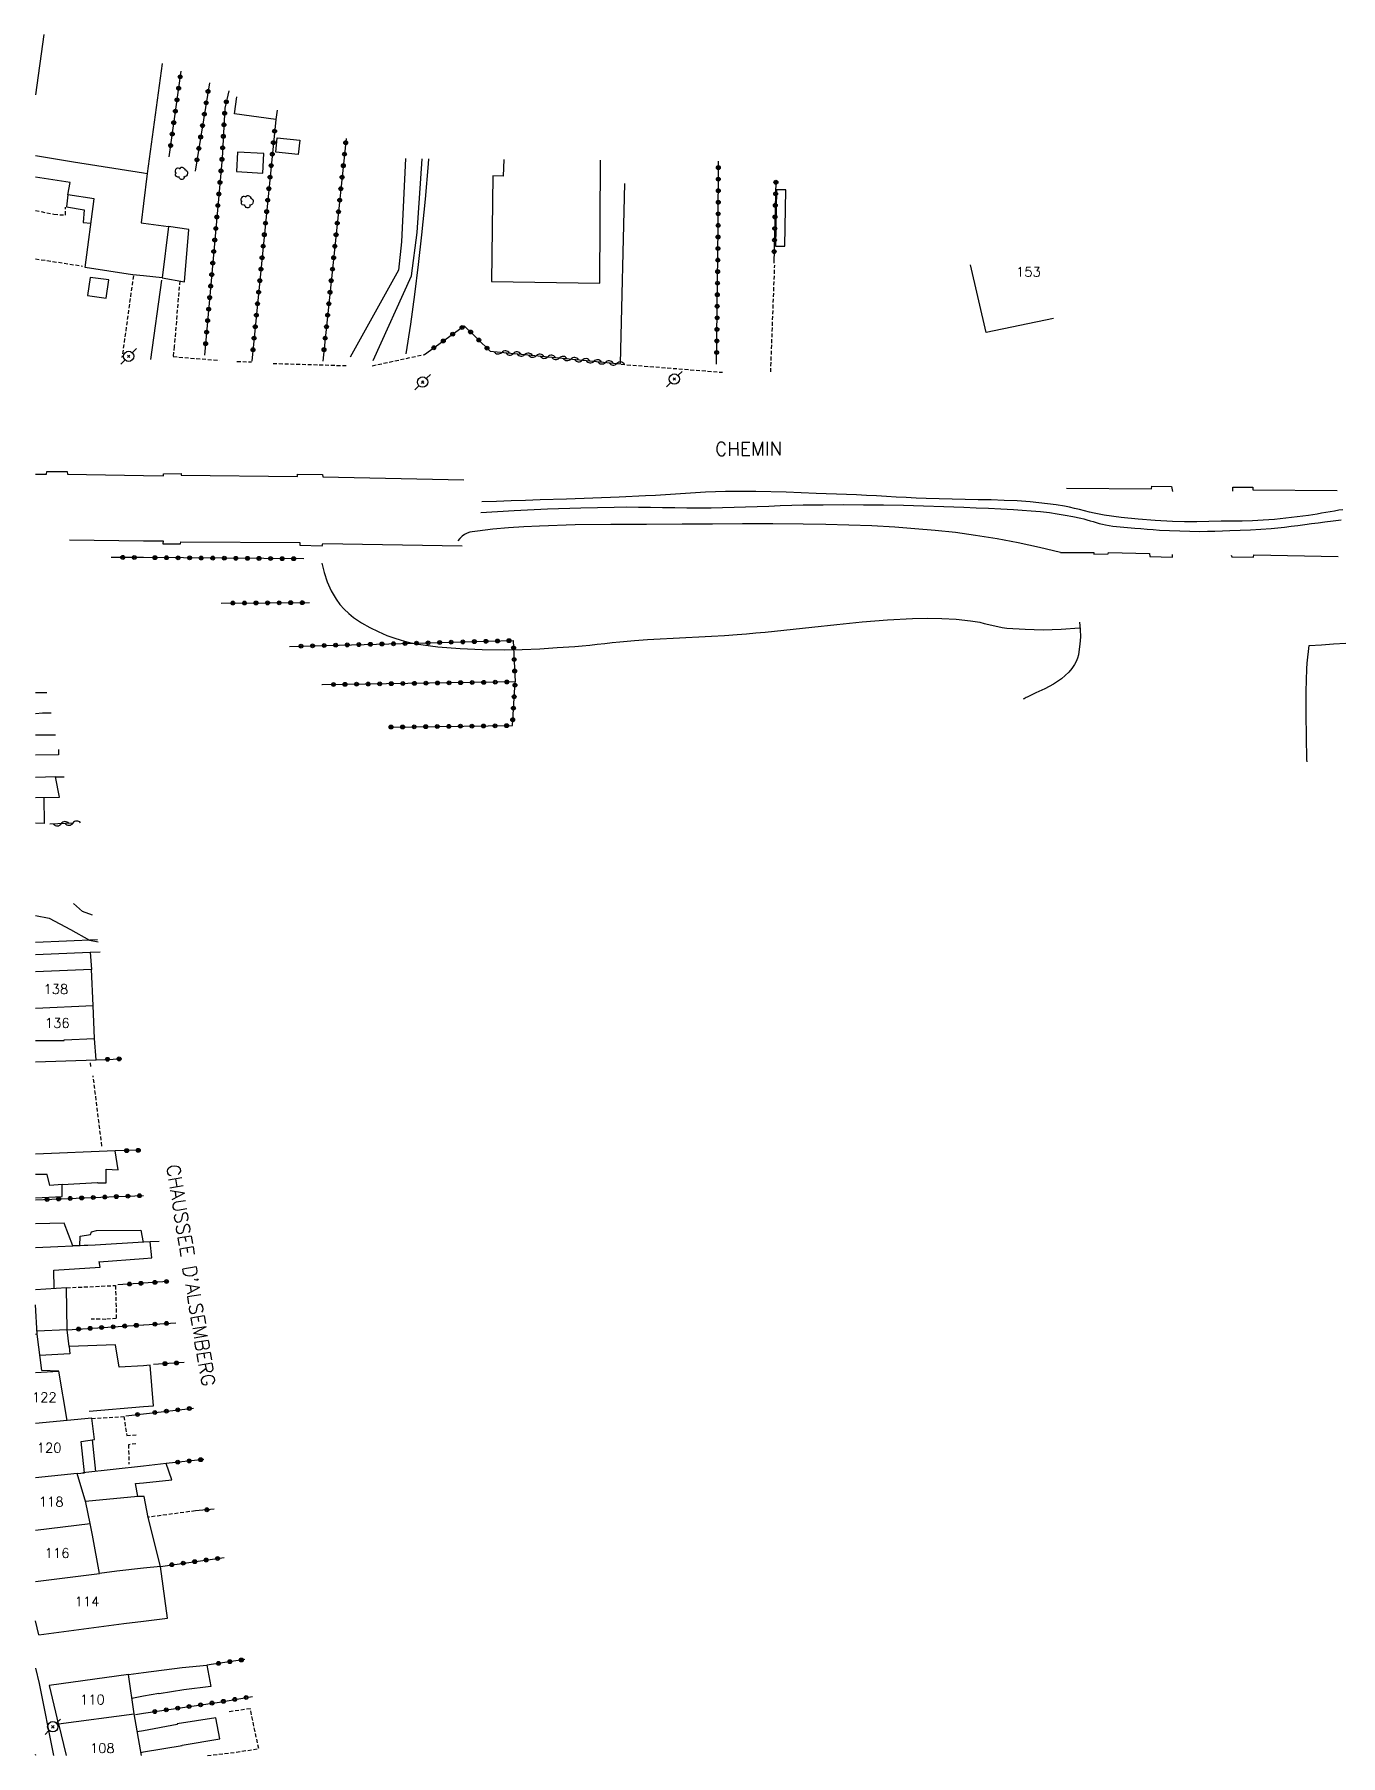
# Model space of a CAD drawing. Header units: millimetres. Extents: x 149999 to 151001, y 153000 to 154001.
# Drawn here: x 149999.9 to 150169.3, y 153000 to 153223.3 of the extents above; entities that cross this region are included whole.
import ezdxf
from ezdxf.enums import TextEntityAlignment as Align

# ---------------------------------------------------------------- set-up
doc = ezdxf.new("R2010")
doc.units = ezdxf.units.MM
doc.linetypes.add('DASHED', pattern=[0.75, 0.5, -0.25])
doc.layers.get('0').update_dxf_attribs({"linetype": 'CONTINUOUS'})
for name, color, linetype in [('W0006', 2, 'CONTINUOUS'), ('W0008', 7, 'CONTINUOUS'), ('W0017', 7, 'CONTINUOUS'), ('W0071', 7, 'CONTINUOUS'), ('W0101', 7, 'CONTINUOUS'), ('W0104', 1, 'CONTINUOUS'), ('W0112', 1, 'DASHED'), ('W0120', 7, 'CONTINUOUS'), ('W0211', 2, 'CONTINUOUS'), ('W0214', 2, 'CONTINUOUS'), ('W0300', 7, 'CONTINUOUS'), ('W0310', 3, 'CONTINUOUS'), ('W0323', 7, 'CONTINUOUS'), ('W0473', 7, 'CONTINUOUS'), ('W0989', 7, 'CONTINUOUS'), ('W0991', 7, 'CONTINUOUS'), ('W1102', 7, 'CONTINUOUS')]:
    doc.layers.add(name, color=color, linetype=linetype)
doc.styles.get("Standard").update_dxf_attribs({"font": 'romans.shx', "width": 0.85})

# ---------------------------------------------------------------- blocks, each defined once
blk = doc.blocks.new('T473')
for p, q in [((-0.166667, 0.166667), (0.166667, -0.166667)), ((-0.166667, -0.166667), (0.166667, 0.166667)), ((0.500001, 0.500001), (1.000002, 1.000002)), ((-1.000002, -1.000002), (-0.500001, -0.500001))]:
    blk.add_line(p, q)
blk.add_ellipse((0, 0), major_axis=(0.471405, 0.471405), ratio=1, start_param=5.4977871438, end_param=11.780972451)
blk = doc.blocks.new('T300')
for p, q in [((-0.8, 0.51), (-0.86, 0.34)), ((-0.86, 0.34), (-0.86, 0.17)), ((-0.86, 0.17), (-0.74, 0.06)), ((-0.69, 0.63), (-0.8, 0.51)), ((-0.8, -0.06), (-0.74, 0.06)), ((-0.74, 0.06), (-0.69, 0.11)), ((-0.57, 0.69), (-0.69, 0.63)), ((-0.46, 0.69), (-0.57, 0.69)), ((-0.29, 0.63), (-0.46, 0.69)), ((-0.29, 0.63), (-0.17, 0.74)), ((-0.23, 0.57), (-0.29, 0.63)), ((-0.17, 0.74), (-0.06, 0.8)), ((-0.06, 0.8), (0.06, 0.8)), ((0.06, 0.8), (0.23, 0.74)), ((0.23, 0.74), (0.34, 0.63)), ((0.34, 0.63), (0.4, 0.51)), ((0.46, 0.46), (0.34, 0.46)), ((0.4, 0.51), (0.4, 0.46)), ((0.57, 0.4), (0.46, 0.46)), ((0.57, 0.4), (0.69, 0.29)), ((0.69, 0.29), (0.74, 0.17)), ((0.74, 0.06), (0.69, -0.17)), ((0.74, 0.17), (0.74, 0.06)), ((-0.8, -0.17), (-0.8, -0.06)), ((-0.8, -0.23), (-0.8, -0.17)), ((-0.74, -0.34), (-0.8, -0.23)), ((-0.69, -0.4), (-0.74, -0.34)), ((-0.51, -0.46), (-0.69, -0.4)), ((-0.4, -0.46), (-0.51, -0.46)), ((-0.4, -0.46), (-0.34, -0.46)), ((-0.34, -0.46), (-0.34, -0.4)), ((-0.34, -0.51), (-0.34, -0.46)), ((-0.29, -0.63), (-0.34, -0.51)), ((-0.17, -0.74), (-0.29, -0.63)), ((-0.06, -0.8), (-0.17, -0.74)), ((0.06, -0.8), (-0.06, -0.8)), ((0.17, -0.74), (0.06, -0.8)), ((0.23, -0.69), (0.17, -0.74)), ((0.29, -0.46), (0.23, -0.46)), ((0.29, -0.63), (0.23, -0.69)), ((0.46, -0.4), (0.29, -0.46)), ((0.34, -0.51), (0.29, -0.63)), ((0.34, -0.51), (0.34, -0.46)), ((0.57, -0.34), (0.46, -0.4)), ((0.63, -0.29), (0.57, -0.34)), ((0.69, -0.17), (0.63, -0.29))]:
    blk.add_line(p, q)
blk = doc.blocks.new('t323o')
at = {"color": 0, "linetype": 'Continuous'}
for radius in [0.25, 0.15]:
    blk.add_circle((0, 0), radius, dxfattribs=at)
blk = doc.blocks.new('t310o')
at = {"color": 0, "linetype": 'Continuous'}
for centre, start, end in [((-0.5, 0.38), 216.8699, 323.1304), ((0.5, -0.37), 36.8699, 143.1303)]:
    blk.add_arc(centre, 0.625, start, end, dxfattribs=at)

msp = doc.modelspace()

# ---------------------------------------------------------------- linework, layer by layer
at = {"layer": 'W0006'}
msp.add_lwpolyline([(150000, 153011.33), (150000.47, 153009.35), (150002.35, 153000)], dxfattribs=at)
at = {"layer": 'W0008'}
msp.add_lwpolyline([(150000.03, 153000), (150000, 153000.12)], dxfattribs=at)
at = {"layer": 'W0017'}
for points in [[(150047.99, 153207.18), (150047.5, 153196.37), (150047.09, 153192.7), (150040.83, 153181.44)], [(150043.8, 153181), (150048.79, 153191.98), (150049.53, 153197.61), (150050.15, 153207.16)], [(150016.33, 153191.39), (150014.9, 153181.12)], [(150007.4, 153109.03), (150006.1, 153109.52), (150004.94, 153110.56)], [(150000, 153109), (150001.78, 153108.63), (150004.55, 153107.16), (150007, 153105.77), (150008.11, 153105.55)]]:
    msp.add_lwpolyline(points, dxfattribs=at)
at = {"layer": 'W0071'}
for points in [[(150169.65, 153161.63), (150169.09, 153161.55), (150168.53, 153161.46), (150167.97, 153161.37), (150167.41, 153161.27), (150166.85, 153161.16), (150166.29, 153161.06), (150165.73, 153160.97), (150165.17, 153160.89), (150163.7, 153160.7), (150162.23, 153160.52), (150160.76, 153160.37), (150159.29, 153160.26), (150157.93, 153160.19), (150156.56, 153160.16), (150155.2, 153160.15), (150153.84, 153160.13), (150152.26, 153160.1), (150150.68, 153160.07), (150149.1, 153160.06), (150147.51, 153160.11), (150145.3, 153160.22), (150143.08, 153160.39), (150140.87, 153160.62), (150138.67, 153160.92), (150138.02, 153161.03), (150137.38, 153161.17), (150136.74, 153161.32), (150136.1, 153161.48), (150135.46, 153161.64), (150134.82, 153161.8), (150134.17, 153161.94), (150133.53, 153162.07), (150132.42, 153162.25), (150131.3, 153162.41), (150130.18, 153162.54), (150129.06, 153162.64), (150127.38, 153162.76), (150125.69, 153162.84), (150124, 153162.89), (150122.32, 153162.93), (150120.63, 153162.96), (150118.95, 153162.98), (150117.26, 153163.02), (150115.58, 153163.08), (150114.28, 153163.14), (150112.99, 153163.2), (150111.69, 153163.27), (150110.4, 153163.35), (150109.11, 153163.42), (150107.81, 153163.48), (150106.52, 153163.55), (150105.22, 153163.6), (150101.3, 153163.75), (150097.38, 153163.89), (150093.46, 153163.99), (150089.54, 153163.98), (150088.24, 153163.95), (150086.94, 153163.9), (150085.64, 153163.82), (150084.35, 153163.74), (150083.05, 153163.65), (150081.76, 153163.56), (150080.46, 153163.48), (150079.17, 153163.41), (150075.75, 153163.26), (150072.33, 153163.13), (150068.91, 153163), (150065.48, 153162.89), (150063.59, 153162.82), (150061.7, 153162.76), (150059.81, 153162.7), (150057.92, 153162.65)], [(150057.79, 153161.26), (150062.11, 153161.52), (150066.44, 153161.73), (150070.77, 153161.88), (150075.1, 153161.98), (150076.67, 153161.99), (150078.24, 153161.98), (150079.81, 153161.96), (150081.37, 153161.93), (150082.94, 153161.9), (150084.51, 153161.87), (150086.08, 153161.86), (150087.65, 153161.87), (150089.14, 153161.9), (150090.64, 153161.94), (150092.14, 153161.99), (150093.64, 153162.05), (150095.13, 153162.11), (150096.63, 153162.17), (150098.13, 153162.22), (150099.62, 153162.25), (150102.22, 153162.28), (150104.82, 153162.29), (150107.43, 153162.28), (150110.03, 153162.26), (150112.63, 153162.2), (150115.24, 153162.13), (150117.84, 153162.04), (150120.44, 153161.94), (150122.05, 153161.88), (150123.66, 153161.82), (150125.27, 153161.74), (150126.88, 153161.65), (150128.04, 153161.57), (150129.21, 153161.49), (150130.38, 153161.39), (150131.55, 153161.26), (150132.57, 153161.11), (150133.59, 153160.94), (150134.61, 153160.74), (150135.62, 153160.52), (150136.03, 153160.43), (150136.43, 153160.32), (150136.83, 153160.2), (150137.23, 153160.08), (150137.63, 153159.96), (150138.03, 153159.84), (150138.44, 153159.74), (150138.85, 153159.65), (150139.79, 153159.51), (150140.74, 153159.4), (150141.68, 153159.32), (150142.63, 153159.24), (150143.43, 153159.17), (150144.23, 153159.1), (150145.03, 153159.04), (150145.83, 153158.99), (150147.14, 153158.92), (150148.46, 153158.87), (150149.77, 153158.84), (150151.09, 153158.82), (150152.06, 153158.83), (150153.03, 153158.85), (150154, 153158.88), (150154.97, 153158.91), (150156.3, 153158.96), (150157.64, 153159.02), (150158.97, 153159.09), (150160.31, 153159.19), (150161.18, 153159.28), (150162.06, 153159.37), (150162.94, 153159.48), (150163.81, 153159.6), (150164.68, 153159.71), (150165.56, 153159.83), (150166.43, 153159.94), (150167.31, 153160.04), (150168.36, 153160.17), (150169.4, 153160.3)]]:
    msp.add_lwpolyline(points, dxfattribs=at)
at = {"layer": 'W0101'}
for points in [[(150001.09, 153223.29), (150000, 153215.44)], [(150060.78, 153207.07), (150060.7, 153204.88), (150059.34, 153204.93), (150059.18, 153191.24)], [(150059.18, 153191.24), (150073.23, 153191), (150073.32, 153206.96)], [(150132.08, 153186.45), (150123.36, 153184.61), (150121.3, 153193.41)], [(150007.48, 153097.32), (150007.28, 153101.97), (150000, 153101.69)], [(150000, 153092.77), (150003.72, 153092.75), (150003.73, 153092.86), (150007.66, 153093.01), (150007.48, 153097.32)], [(150000.21, 153054.65), (150000, 153058.48)], [(150000.81, 153049.94), (150000.21, 153054.65)], [(150003.01, 153049.89), (150000.81, 153049.94)], [(150004.1, 153043.46), (150003.01, 153049.89)], [(150005.39, 153036.6), (150006.35, 153036.67), (150005.93, 153040.76), (150007.64, 153041.01), (150007.3, 153043.78), (150004.1, 153043.46)], [(150007.08, 153030.11), (150006.53, 153032.82), (150005.39, 153036.6)], [(150008.3, 153023.61), (150007.38, 153028.61), (150007.08, 153030.11)], [(150014, 153024.3), (150010.57, 153023.92), (150010.55, 153023.92), (150008.3, 153023.61)], [(150014, 153017.44), (150017.13, 153017.83), (150016.2, 153024.55), (150014, 153024.3)], [(150000.43, 153015.68), (150000, 153017.46)], [(150000.43, 153015.68), (150011.44, 153017.13), (150011.47, 153017.13), (150014, 153017.44)], [(150012.79, 153005.42), (150012.08, 153010.53), (150001.78, 153009.11)], [(150001.78, 153009.11), (150002.99, 153003.99), (150002.99, 153004.13)], [(150002.99, 153004.13), (150003.98, 153000)], [(150013.75, 153000), (150012.79, 153005.42)]]:
    msp.add_lwpolyline(points, dxfattribs=at)
at = {"layer": 'W0104'}
for points in [[(150016.44, 153219.5), (150014.48, 153205.24)], [(150031.34, 153213.45), (150031.17, 153212.23), (150025.81, 153212.99), (150026.12, 153215.2)], [(150000, 153207.56), (150004.95, 153206.74), (150014, 153205.32)], [(150014, 153205.32), (150014.48, 153205.24), (150014, 153201.35)], [(150014, 153191.96), (150012.63, 153192.1), (150012.6, 153192.11), (150006.44, 153193.05), (150007.6, 153201.96), (150004.19, 153202.47), (150004.49, 153204.08), (150000, 153204.76)], [(150004.19, 153202.47), (150004.02, 153200.94), (150006.32, 153200.55), (150006.2, 153198.91), (150007.19, 153198.8)], [(150014, 153201.35), (150013.69, 153198.83), (150014, 153198.79)], [(150014, 153198.79), (150017.27, 153198.38), (150016.43, 153191.72), (150014, 153191.96)], [(150016.43, 153191.72), (150019.34, 153191.19), (150019.9, 153198), (150017.27, 153198.38)], [(150001.49, 153137.88), (150000.54, 153137.88), (150000.42, 153137.86), (150000, 153137.86)], [(150000, 153135.2), (150000.89, 153135.26), (150002.02, 153135.29)], [(150000, 153132.42), (150002.61, 153132.41)], [(150003, 153130.5), (150002.99, 153129.82), (150000, 153129.77)], [(150000, 153124.28), (150003.11, 153124.35), (150002.59, 153126.96), (150000, 153126.89)], [(150001.07, 153124.3), (150001.14, 153120.92), (150000, 153120.96)], [(150000, 153103.94), (150007.09, 153104.21), (150007.28, 153101.97)], [(150000, 153090.02), (150007.85, 153090.28), (150007.66, 153093.01)], [(150000, 153072.36), (150003.45, 153072.51), (150003.45, 153074.12), (150003.48, 153074.1), (150008.06, 153074.35), (150008.09, 153074.32), (150009.18, 153074.31), (150009.18, 153076.07), (150010.72, 153076.01), (150010.33, 153078.45), (150000, 153078.01)], [(150003.48, 153074.1), (150001.86, 153073.96), (150001.52, 153075.37), (150000, 153075.37)], [(150014, 153066.59), (150007.75, 153066.22), (150004.84, 153066.11), (150003.73, 153069.08), (150000, 153068.98)], [(150005.77, 153066.14), (150005.79, 153067.37), (150007.13, 153067.58), (150007.28, 153067.96), (150007.93, 153068.1), (150013.68, 153068.18), (150013.96, 153066.58)], [(150014, 153064.49), (150015.08, 153064.57), (150014.87, 153066.64), (150014, 153066.59)], [(150007.75, 153066.22), (150000, 153065.89)], [(150002.41, 153060.6), (150002.39, 153062.96), (150008.4, 153063.36), (150008.26, 153064.09), (150008.26, 153064.06), (150014, 153064.49)], [(150014, 153050.58), (150010.86, 153050.39), (150010.38, 153053.28), (150004.38, 153053.05), (150004.09, 153055.23), (150004.04, 153060.7), (150000, 153060.44)], [(150004.09, 153055.23), (150000.19, 153055.04)], [(150004.38, 153053.05), (150004.46, 153052.13), (150000.56, 153051.9)], [(150014, 153045.27), (150015.32, 153045.38), (150014.89, 153050.64), (150014, 153050.58)], [(150006.98, 153044.69), (150014, 153045.27)], [(150007.82, 153036.85), (150007.39, 153040.97)], [(150014, 153037.56), (150006.13, 153036.66)], [(150014, 153035.39), (150017.68, 153035.76), (150016.96, 153037.9), (150014, 153037.56)], [(150014, 153033.61), (150013.39, 153033.61), (150013.28, 153033.61), (150012.98, 153035.29), (150014, 153035.39)], [(150013.28, 153033.61), (150006.49, 153032.95)], [(150016.2, 153024.55), (150014.63, 153030.88), (150014.12, 153033.61), (150014, 153033.61)], [(150012.08, 153010.53), (150014, 153010.77)], [(150014, 153010.77), (150019.04, 153011.41), (150022.25, 153011.74), (150022.74, 153008.97), (150019.24, 153008.51), (150016.04, 153008.03), (150016.01, 153008.06), (150014, 153007.69)], [(150014, 153007.69), (150012.51, 153007.41)], [(150014, 153000.47), (150019.03, 153001.29), (150019.03, 153001.35), (150023.91, 153002.19), (150023.4, 153004.91), (150018.4, 153004.11), (150018.37, 153004.03), (150014, 153003.21)], [(150014, 153003.21), (150013.21, 153003.06)], [(150013.67, 153000.42), (150014, 153000.47)]]:
    msp.add_lwpolyline(points, dxfattribs=at)
for points in [[(150031.37, 153209.88), (150034.29, 153209.58), (150034.09, 153207.7), (150031.17, 153208)], [(150026.08, 153205.52), (150029.48, 153205.31), (150029.63, 153207.82), (150026.23, 153208.02)], [(150096.14, 153203.14), (150096.01, 153195.84), (150097.24, 153195.82), (150097.36, 153203.12)], [(150006.76, 153189.4), (150009.17, 153189.07), (150009.5, 153191.43), (150007.09, 153191.77)]]:
    msp.add_lwpolyline(points, close=True, dxfattribs=at)
at = {"layer": 'W0112'}
for points in [[(150000, 153200.46), (150002.39, 153199.96), (150003.89, 153199.85), (150003.88, 153200.86)], [(150000, 153194.18), (150006.09, 153193.24)], [(150012.7, 153191.99), (150011.22, 153181.36)], [(150095.39, 153179.5), (150095.92, 153193.34)], [(150018.72, 153191.3), (150018, 153182.88), (150018, 153182.8), (150017.87, 153181.52)], [(150017.87, 153181.49), (150023.85, 153181)], [(150026.13, 153180.86), (150028.02, 153180.82)], [(150030.83, 153180.61), (150040.33, 153180.32)], [(150043.7, 153180.31), (150050.48, 153181.77)], [(150075.99, 153180.5), (150089.13, 153179.46)], [(150007.19, 153089.39), (150007.1, 153089.98)], [(150008.61, 153079.08), (150007.48, 153088.18)], [(150004.04, 153060.7), (150010.38, 153060.98), (150010.48, 153056.71), (150009.14, 153056.59), (150007.24, 153056.63)], [(150007.29, 153043.75), (150011.46, 153043.99), (150011.84, 153041.52), (150013.07, 153041.59)], [(150013.03, 153040.45), (150012.05, 153040.32), (150012.13, 153037.8)], [(150020.75, 153031.75), (150014.63, 153030.92)], [(150022.31, 153000), (150026.05, 153000.45), (150028.96, 153000.9), (150027.87, 153006.07), (150024.99, 153005.67)]]:
    msp.add_lwpolyline(points, dxfattribs=at)
at = {"layer": 'W0120'}
for points in [[(150000, 153166.24), (150001.41, 153166.22), (150001.45, 153166.58), (150004.1, 153166.57), (150004.14, 153166.23), (150014, 153166.06)], [(150014, 153166.06), (150016.6, 153166.02), (150016.61, 153166.3), (150018.9, 153166.32), (150018.92, 153166.13), (150034, 153165.95), (150034.01, 153166.26), (150037.24, 153166.2), (150037.26, 153165.89), (150055.57, 153165.52)], [(150133.78, 153164.41), (150144.79, 153164.33), (150144.83, 153164.67), (150147.4, 153164.66), (150147.53, 153163.97)], [(150155.35, 153164.03), (150155.37, 153164.56), (150157.94, 153164.55), (150157.95, 153164.19), (150168.88, 153164.12)], [(150004.39, 153157.71), (150014, 153157.61)], [(150014, 153157.61), (150016.55, 153157.58), (150016.54, 153157.19), (150018.82, 153157.19), (150018.86, 153157.47), (150034.31, 153157.38), (150034.29, 153157.01), (150037.19, 153156.94), (150037.26, 153157.24), (150055.37, 153156.93)], [(150133, 153156.06), (150137.33, 153156.07), (150137.32, 153155.88), (150139.19, 153155.92), (150139.22, 153156.06), (150144.54, 153155.93), (150144.59, 153155.54), (150147.51, 153155.46), (150147.52, 153155.8)], [(150155.15, 153155.73), (150155.21, 153155.51), (150158.05, 153155.46), (150158.06, 153155.77), (150169.04, 153155.58)]]:
    msp.add_lwpolyline(points, dxfattribs=at)
at = {"layer": 'W0211'}
for points in [[(150133, 153156.06), (150130.27, 153156.72), (150127.52, 153157.32), (150124.76, 153157.85), (150121.98, 153158.3), (150119.37, 153158.66), (150116.74, 153158.94), (150114.11, 153159.16), (150111.48, 153159.35), (150108.51, 153159.52), (150105.54, 153159.63), (150102.56, 153159.71), (150099.59, 153159.76), (150095.67, 153159.8), (150091.75, 153159.79), (150087.83, 153159.77), (150083.92, 153159.74), (150079.28, 153159.72), (150074.65, 153159.71), (150070.02, 153159.66), (150065.39, 153159.51), (150063.37, 153159.4), (150061.36, 153159.27), (150059.34, 153159.09), (150057.33, 153158.85), (150057, 153158.81), (150056.67, 153158.77), (150056.34, 153158.71), (150056.02, 153158.6), (150055.66, 153158.41), (150055.34, 153158.18), (150055.04, 153157.91), (150054.78, 153157.61)], [(150135.45, 153147.06), (150135.55, 153146.1), (150135.57, 153145.14), (150135.52, 153144.17), (150135.39, 153143.21), (150135.31, 153142.79), (150135.19, 153142.36), (150135.03, 153141.95), (150134.83, 153141.56), (150134.47, 153141.03), (150134.06, 153140.55), (150133.61, 153140.1), (150133.12, 153139.7), (150132.07, 153139), (150130.95, 153138.41), (150129.81, 153137.88), (150128.69, 153137.33), (150128.56, 153137.26), (150128.42, 153137.18), (150128.29, 153137.11), (150128.15, 153137.04)], [(150164.99, 153128.94), (150164.98, 153129.23), (150164.92, 153132.17), (150164.87, 153135.1), (150164.87, 153138.04), (150164.96, 153140.98), (150165, 153141.73), (150165.07, 153142.49), (150165.16, 153143.25), (150165.26, 153144)]]:
    msp.add_lwpolyline(points, dxfattribs=at)
at = {"layer": 'W0214'}
for points in [[(150037.15, 153154.7), (150037.44, 153153.47), (150037.85, 153152.27), (150038.38, 153151.12), (150039.01, 153150.03), (150039.49, 153149.35), (150040.04, 153148.73), (150040.64, 153148.17), (150041.28, 153147.64), (150042.29, 153146.95), (150043.36, 153146.35), (150044.46, 153145.82), (150045.58, 153145.33), (150046.49, 153144.99), (150047.43, 153144.69), (150048.37, 153144.44), (150049.33, 153144.24), (150052.2, 153143.83), (150055.08, 153143.61), (150057.97, 153143.51), (150060.85, 153143.46), (150063.14, 153143.49), (150065.42, 153143.59), (150067.7, 153143.74), (150069.98, 153143.9), (150070.95, 153143.98), (150071.92, 153144.07), (150072.89, 153144.17), (150073.86, 153144.28), (150074.83, 153144.39), (150075.8, 153144.49), (150076.77, 153144.58), (150077.74, 153144.67), (150079.4, 153144.78), (150081.06, 153144.88), (150082.72, 153144.97), (150084.39, 153145.04), (150086.05, 153145.12), (150087.71, 153145.21), (150089.38, 153145.31), (150091.04, 153145.43), (150092.25, 153145.53), (150093.46, 153145.64), (150094.67, 153145.76), (150095.88, 153145.89), (150097.09, 153146.02), (150098.3, 153146.15), (150099.51, 153146.28), (150100.72, 153146.39), (150103.99, 153146.72), (150107.25, 153147.07), (150110.53, 153147.36), (150113.81, 153147.52), (150115.69, 153147.54), (150117.58, 153147.51), (150119.46, 153147.41), (150121.33, 153147.22), (150121.93, 153147.14), (150122.51, 153147.02), (150123.1, 153146.88), (150123.68, 153146.74), (150124.26, 153146.59), (150124.85, 153146.46), (150125.44, 153146.35), (150126.04, 153146.27), (150128.39, 153146.11), (150130.74, 153146.06), (150133.09, 153146.13), (150135.44, 153146.32)], [(150165.26, 153144), (150166.84, 153144.12), (150168.42, 153144.23), (150170, 153144.33)]]:
    msp.add_lwpolyline(points, dxfattribs=at)
at = {"layer": 'W0300'}
for points in [[(150048.09, 153181.86), (150048.68, 153185.7), (150049.22, 153189.56), (150049.7, 153193.42), (150050.14, 153197.29), (150050.59, 153201.9), (150050.99, 153206.51), (150051.03, 153207.15)], [(150075.91, 153180.6), (150076.47, 153203.97)], [(150008.06, 153105.81), (150000, 153105.47)]]:
    msp.add_lwpolyline(points, dxfattribs=at)
at = {"layer": 'W0310'}
for points in [[(150059.01, 153182.18), (150075.9, 153180.54)], [(150004.95, 153120.98), (150001.84, 153120.82)]]:
    msp.add_lwpolyline(points, dxfattribs=at)
at = {"layer": 'W0323'}
for points in [[(150018.87, 153218.51), (150017.32, 153207.39)], [(150022.57, 153217.01), (150020.71, 153205.54)], [(150025.09, 153215.99), (150024.58, 153213.73), (150024.2, 153207.22), (150021.94, 153181.67)], [(150031.17, 153212.23), (150028.07, 153180.89)], [(150040.31, 153209.8), (150037.28, 153180.89)], [(150088.36, 153180.52), (150088.58, 153198.33), (150088.6, 153206.83)], [(150096.08, 153204.31), (150095.8, 153193.61)], [(150050.48, 153181.77), (150055.64, 153185.48), (150059.01, 153182.18)], [(150014, 153155.42), (150009.82, 153155.45)], [(150034.81, 153155.26), (150014, 153155.42)], [(150024.11, 153149.51), (150035.53, 153149.57)], [(150032.95, 153143.89), (150061.99, 153144.65), (150062.23, 153139.29)], [(150046.08, 153133.43), (150061.87, 153133.62), (150062.23, 153139.29), (150037.18, 153138.93), (150037.16, 153138.93)], [(150002.59, 153126.96), (150003.72, 153126.98)], [(150007.09, 153104.21), (150008.37, 153104.27)], [(150007.85, 153090.28), (150011.21, 153090.39)], [(150013.64, 153078.52), (150010.33, 153078.45)], [(150000, 153072.09), (150009.52, 153072.49), (150014, 153072.65)], [(150016.06, 153066.71), (150014.87, 153066.64)], [(150014, 153061.29), (150010.69, 153061.07)], [(150017.13, 153061.5), (150014, 153061.29)], [(150004.09, 153055.24), (150014, 153055.88)], [(150014, 153055.88), (150014.05, 153055.88), (150018.22, 153056.15)], [(150019.28, 153051), (150015.3, 153050.74)], [(150011.74, 153044.08), (150014, 153044.34)], [(150014, 153044.34), (150020.49, 153045.09)], [(150021.85, 153038.43), (150016.96, 153037.9)], [(150023.17, 153031.97), (150020.75, 153031.75)], [(150016.2, 153024.55), (150024.46, 153025.68)], [(150027.17, 153012.47), (150022.25, 153011.74)], [(150014, 153005.49), (150023.87, 153006.95), (150028.15, 153007.68)], [(150012.99, 153005.34), (150014, 153005.49)]]:
    msp.add_lwpolyline(points, dxfattribs=at)
at = {"layer": 'W1102'}
for points in [[(150000, 153096.98), (150007.48, 153097.32)], [(150000.21, 153054.65), (150000, 153054.64)], [(150000, 153049.68), (150003.01, 153049.89)], [(150004.1, 153043.46), (150000, 153043.06)], [(150005.39, 153036.6), (150000, 153036.04)], [(150000, 153029.25), (150007.08, 153030.11)], [(150000, 153022.58), (150008.3, 153023.61)], [(150002.99, 153004.13), (150012.79, 153005.42)]]:
    msp.add_lwpolyline(points, dxfattribs=at)

# ---------------------------------------------------------------- block references
at = {"layer": 'W0300'}
for p in [(150018.98, 153205.25), (150027.52, 153201.58)]:
    msp.add_blockref('T300', p, dxfattribs=at)
at = {"layer": 'W0310'}
for p, rotation in [((150060.5, 153182.03), 354.4627062685217), ((150062, 153181.89), 354.4627062685217), ((150063.49, 153181.74), 354.4627062685217), ((150064.98, 153181.6), 354.4627062685217), ((150066.47, 153181.46), 354.4627062685217), ((150067.97, 153181.31), 354.4627062685217), ((150069.46, 153181.17), 354.4627062685217), ((150070.95, 153181.02), 354.4627062685217), ((150072.45, 153180.88), 354.4627062685217), ((150073.94, 153180.73), 354.4627062685217), ((150075.43, 153180.59), 354.4627062685217), ((150003.34, 153120.89), 182.9458236596514), ((150004.84, 153120.97), 182.9458236596514)]:
    msp.add_blockref('t310o', p, dxfattribs=dict(at, rotation=rotation))
at = {"layer": 'W0323'}
for p, rotation in [((150018.57, 153216.3), 262.0459327489463), ((150018.77, 153217.79), 262.0459327489463), ((150022.39, 153215.9), 260.7849019561781), ((150018.36, 153214.81), 262.0459327489463), ((150022.15, 153214.42), 260.7849019561781), ((150024.76, 153214.54), 257.300891653964), ((150017.94, 153211.84), 262.0459327489463), ((150018.15, 153213.33), 262.0459327489463), ((150021.67, 153211.46), 260.7849019561781), ((150021.91, 153212.94), 260.7849019561781), ((150024.45, 153211.57), 266.7129749077953), ((150024.54, 153213.06), 266.7129749077953), ((150017.74, 153210.36), 262.0459327489463), ((150021.43, 153209.98), 260.7849019561781), ((150024.37, 153210.07), 266.7129749077953), ((150030.87, 153209.25), 264.3609032410834), ((150031.02, 153210.74), 264.3609032410834), ((150040.25, 153209.24), 264.0161624907489), ((150017.53, 153208.87), 262.0459327489463), ((150020.95, 153207.02), 260.7849019561781), ((150021.19, 153208.5), 260.7849019561781), ((150024.19, 153207.08), 264.9289468264751), ((150024.28, 153208.57), 266.7129749077953), ((150030.72, 153207.76), 264.3609032410834), ((150040.09, 153207.75), 264.0161624907489), ((150024.06, 153205.58), 264.9289468264751), ((150030.43, 153204.77), 264.3609032410834), ((150030.58, 153206.27), 264.3609032410834), ((150039.78, 153204.76), 264.0161624907489), ((150039.94, 153206.26), 264.0161624907489), ((150088.6, 153206.01), 89.8929503920034), ((150023.79, 153202.59), 264.9289468264751), ((150023.93, 153204.09), 264.9289468264751), ((150030.28, 153203.28), 264.3609032410834), ((150039.62, 153203.27), 264.0161624907489), ((150088.59, 153204.51), 89.8929503920034), ((150088.59, 153203.01), 89.8929503920034), ((150096.03, 153202.61), 268.5300981878839), ((150096.07, 153204.11), 268.5300981878839), ((150023.66, 153201.1), 264.9289468264751), ((150029.99, 153200.3), 264.3609032410834), ((150030.13, 153201.79), 264.3609032410834), ((150039.31, 153200.29), 264.0161624907489), ((150039.47, 153201.78), 264.0161624907489), ((150088.59, 153201.51), 89.8929503920034), ((150095.99, 153201.11), 268.5300981878839), ((150023.4, 153198.11), 264.9289468264751), ((150023.53, 153199.6), 264.9289468264751), ((150029.84, 153198.8), 264.3609032410834), ((150039.15, 153198.8), 264.0161624907489), ((150088.58, 153200.01), 89.8929503920034), ((150088.58, 153198.51), 89.8929503920034), ((150095.92, 153198.11), 268.5300981878839), ((150095.95, 153199.61), 268.5300981878839), ((150023.26, 153196.62), 264.9289468264751), ((150029.54, 153195.82), 264.3609032410834), ((150029.69, 153197.31), 264.3609032410834), ((150038.84, 153195.81), 264.0161624907489), ((150039, 153197.3), 264.0161624907489), ((150088.56, 153197.01), 89.2923629815719), ((150095.88, 153196.61), 268.5300981878839), ((150023, 153193.63), 264.9289468264751), ((150023.13, 153195.12), 264.9289468264751), ((150029.4, 153194.32), 264.3609032410834), ((150038.68, 153194.32), 264.0161624907489), ((150088.53, 153194.01), 89.2923629815719), ((150088.55, 153195.51), 89.2923629815719), ((150095.84, 153195.11), 268.5300981878839), ((150022.87, 153192.13), 264.9289468264751), ((150029.25, 153192.83), 264.3609032410834), ((150038.53, 153192.83), 264.0161624907489), ((150088.51, 153192.52), 89.2923629815719), ((150022.6, 153189.15), 264.9289468264751), ((150022.73, 153190.64), 264.9289468264751), ((150028.95, 153189.85), 264.3609032410834), ((150029.1, 153191.34), 264.3609032410834), ((150038.22, 153189.84), 264.0161624907489), ((150038.37, 153191.34), 264.0161624907489), ((150088.47, 153189.52), 89.2923629815719), ((150088.49, 153191.02), 89.2923629815719), ((150022.47, 153187.65), 264.9289468264751), ((150028.81, 153188.35), 264.3609032410834), ((150038.06, 153188.35), 264.0161624907489), ((150088.45, 153188.02), 89.2923629815719), ((150022.2, 153184.66), 264.9289468264751), ((150022.33, 153186.16), 264.9289468264751), ((150028.51, 153185.37), 264.3609032410834), ((150028.66, 153186.86), 264.3609032410834), ((150037.75, 153185.37), 264.0161624907489), ((150037.9, 153186.86), 264.0161624907489), ((150055.35, 153185.27), 35.77113515681533), ((150056.45, 153184.69), 315.5579187952454), ((150088.42, 153185.02), 89.2923629815719), ((150088.44, 153186.52), 89.2923629815719), ((150022.07, 153183.17), 264.9289468264751), ((150028.36, 153183.88), 264.3609032410834), ((150037.59, 153183.88), 264.0161624907489), ((150051.69, 153182.64), 35.77113515681533), ((150052.91, 153183.52), 35.77113515681533), ((150054.13, 153184.4), 35.77113515681533), ((150057.52, 153183.64), 315.5579187952454), ((150058.59, 153182.59), 315.5579187952454), ((150088.4, 153183.52), 89.2923629815719), ((150028.22, 153182.38), 264.3609032410834), ((150037.43, 153182.39), 264.0161624907489), ((150088.38, 153182.02), 89.2923629815719), ((150011.32, 153155.44), 179.5579477844556), ((150012.82, 153155.43), 179.5579477844556), ((150015.5, 153155.41), 179.5579477846801), ((150017, 153155.4), 179.5579477846801), ((150018.5, 153155.39), 179.5579477846801), ((150020, 153155.38), 179.5579477846801), ((150021.5, 153155.36), 179.5579477846801), ((150023, 153155.35), 179.5579477846801), ((150024.5, 153155.34), 179.5579477846801), ((150026, 153155.33), 179.5579477846801), ((150027.5, 153155.32), 179.5579477846801), ((150029, 153155.31), 179.5579477846801), ((150030.5, 153155.3), 179.5579477846801), ((150032, 153155.28), 179.5579477846801), ((150033.5, 153155.27), 179.5579477846801), ((150025.61, 153149.52), 0.2982596671641271), ((150027.11, 153149.52), 0.2982596671641271), ((150028.61, 153149.53), 0.2982596671641271), ((150030.11, 153149.54), 0.2982596671641271), ((150031.61, 153149.55), 0.2982596671641271), ((150033.11, 153149.56), 0.2982596671641271), ((150034.61, 153149.56), 0.2982596671641271), ((150055.44, 153144.48), 1.498868943895545), ((150056.94, 153144.52), 1.498868943895545), ((150058.44, 153144.56), 1.498868943895545), ((150059.94, 153144.6), 1.498868943895545), ((150061.44, 153144.64), 1.498868943895545), ((150034.45, 153143.93), 1.498868943895545), ((150035.95, 153143.97), 1.498868943895545), ((150037.45, 153144.01), 1.498868943895545), ((150038.95, 153144.05), 1.498868943895545), ((150040.45, 153144.09), 1.498868943895545), ((150041.95, 153144.13), 1.498868943895545), ((150043.45, 153144.17), 1.498868943895545), ((150044.95, 153144.21), 1.498868943895545), ((150046.45, 153144.24), 1.498868943895545), ((150047.95, 153144.28), 1.498868943895545), ((150049.44, 153144.32), 1.498868943895545), ((150050.94, 153144.36), 1.498868943895545), ((150052.44, 153144.4), 1.498868943895545), ((150053.94, 153144.44), 1.498868943895545), ((150062.03, 153143.7), 272.6069269671116), ((150062.1, 153142.2), 272.6069269671116), ((150062.17, 153140.7), 272.6069269671116), ((150038.66, 153138.95), 180.8323367245823), ((150040.16, 153138.97), 180.8323367245823), ((150041.66, 153138.99), 180.8323367245823), ((150043.16, 153139.01), 180.8323367245823), ((150044.66, 153139.04), 180.8323367245823), ((150046.16, 153139.06), 180.8323367245823), ((150047.66, 153139.08), 180.8323367245823), ((150049.16, 153139.1), 180.8323367245823), ((150050.66, 153139.12), 180.8323367245823), ((150052.16, 153139.15), 180.8323367245823), ((150053.66, 153139.17), 180.8323367245823), ((150055.16, 153139.19), 180.8323367245823), ((150056.66, 153139.21), 180.8323367245823), ((150058.16, 153139.23), 180.8323367245823), ((150059.66, 153139.25), 180.8323367245823), ((150061.15, 153139.28), 180.8323367245823), ((150062.21, 153138.87), 86.30050719098978), ((150062.01, 153135.88), 86.30050719098978), ((150062.11, 153137.37), 86.30050719098978), ((150046.13, 153133.43), 0.6887083316411436), ((150047.63, 153133.44), 0.6887083316411436), ((150049.13, 153133.46), 0.6887083316411436), ((150050.63, 153133.48), 0.6887083316411436), ((150052.13, 153133.5), 0.6887083316411436), ((150053.63, 153133.52), 0.6887083316411436), ((150055.13, 153133.54), 0.6887083316411436), ((150056.63, 153133.55), 0.6887083316411436), ((150058.13, 153133.57), 0.6887083316411436), ((150059.63, 153133.59), 0.6887083316411436), ((150061.13, 153133.61), 0.6887083316411436), ((150061.92, 153134.38), 86.30050719098978), ((150009.34, 153090.33), 1.880199734760176), ((150010.84, 153090.38), 1.880199734760176), ((150011.83, 153078.48), 181.2487183381328), ((150013.33, 153078.52), 181.2487183381328), ((150001.5, 153072.15), 2.390096568637186), ((150003, 153072.21), 2.390096568637186), ((150004.5, 153072.28), 2.390096568637186), ((150005.99, 153072.34), 2.390096568637186), ((150007.49, 153072.4), 2.390096568637186), ((150008.99, 153072.46), 2.390096568637186), ((150010.49, 153072.52), 2.12624875706721), ((150011.99, 153072.58), 2.12624875706721), ((150013.49, 153072.63), 2.12624875706721), ((150012.19, 153061.17), 183.8425308174293), ((150013.68, 153061.27), 183.8425308174293), ((150015.5, 153061.39), 183.8425308176315), ((150016.99, 153061.5), 183.8425308176315), ((150005.59, 153055.33), 3.691385986435053), ((150007.09, 153055.43), 3.691385986435053), ((150008.58, 153055.53), 3.691385986435053), ((150010.08, 153055.62), 3.691385986435053), ((150011.58, 153055.72), 3.691385986435053), ((150013.08, 153055.82), 3.691385986435053), ((150015.5, 153055.97), 3.683647885990212), ((150016.99, 153056.07), 3.683647885990212), ((150016.8, 153050.84), 183.7200786623314), ((150018.29, 153050.93), 183.7200786623314), ((150013.23, 153044.25), 6.5426777545943), ((150015.49, 153044.51), 6.542677754474115), ((150016.98, 153044.68), 6.542677754474115), ((150018.47, 153044.85), 6.542677754474115), ((150019.96, 153045.03), 6.542677754474115), ((150018.45, 153038.06), 186.1238202055731), ((150019.94, 153038.22), 186.1238202055731), ((150021.43, 153038.38), 186.1238202055731), ((150022.24, 153031.89), 185.3179424852603), ((150017.69, 153024.76), 7.79711061362176), ((150019.17, 153024.96), 7.79711061362176), ((150020.66, 153025.16), 7.79711061362176), ((150022.15, 153025.37), 7.79711061362176), ((150023.63, 153025.57), 7.79711061362176), ((150023.74, 153011.96), 188.3811208053739), ((150025.22, 153012.18), 188.3811208053739), ((150026.71, 153012.4), 188.3811208053739), ((150018.45, 153006.15), 8.45502767719309), ((150019.93, 153006.37), 8.45502767719309), ((150021.42, 153006.59), 8.45502767719309), ((150022.9, 153006.81), 8.45502767719309), ((150024.38, 153007.04), 9.611611000887718), ((150025.86, 153007.29), 9.611611000887718), ((150027.34, 153007.54), 9.611611000887718), ((150015.48, 153005.71), 8.45502767719309), ((150016.97, 153005.93), 8.45502767719309)]:
    msp.add_blockref('t323o', p, dxfattribs=dict(at, rotation=rotation))
at = {"layer": 'W0473'}
for p in [(150012.09, 153181.53), (150050.23, 153178.19), (150082.89, 153178.58), (150002.24, 153003.74)]:
    msp.add_blockref('T473', p, dxfattribs=at)

# ---------------------------------------------------------------- texts
at = {"layer": 'W0989'}
msp.add_text('CHEMIN', height=1.75, rotation=0.4867, dxfattribs=at).set_placement((150092.53, 153169.53), align=Align.MIDDLE)
msp.add_text("CHAUSSEE D'ALSEMBERG", height=1.75, rotation=279.2186, dxfattribs=at).set_placement((150016.96, 153076.52))
at = {"layer": 'W0991'}
for s, p in [('153', (150128.84, 153192.49)), ('138', (150002.64, 153099.43)), ('136', (150002.82, 153095.04)), ('122', (150001.14, 153046.48)), ('120', (150001.77, 153039.93)), ('118', (150002.04, 153032.93)), ('116', (150002.81, 153026.27)), ('114', (150006.69, 153019.99)), ('110', (150007.38, 153007.26)), ('108', (150008.66, 153000.96))]:
    msp.add_text(s, height=1.25, dxfattribs=at).set_placement(p, align=Align.MIDDLE_CENTER)

doc.saveas('drawing.dxf')
